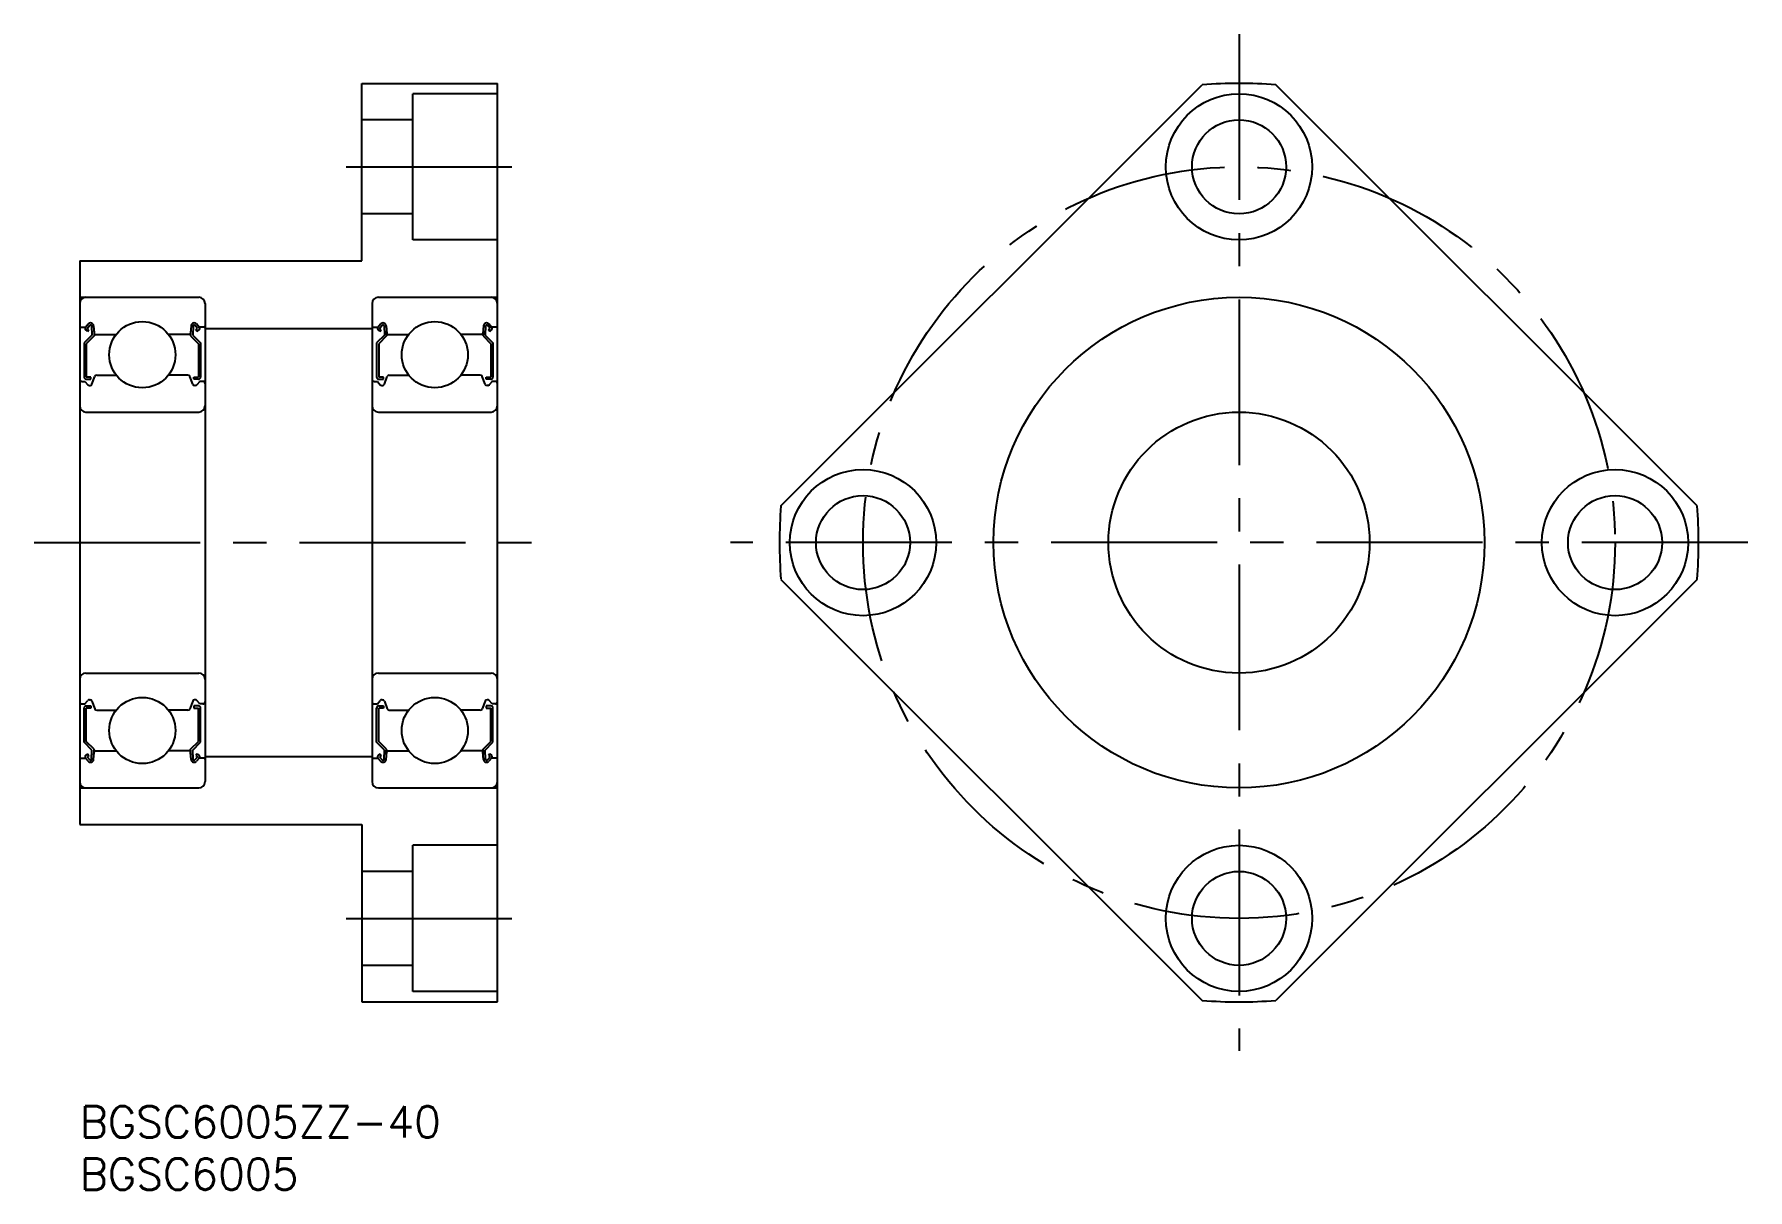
# Model space of a CAD drawing. Extents: x -4 to 160, y -8 to 103.
import ezdxf

# ---------------------------------------------------------------- set-up
doc = ezdxf.new("R2010")
doc.units = 0
doc.header["$LTSCALE"] = 0.5
doc.linetypes.add('CENTER', pattern=[50.8, 31.75, -6.35, 6.35, -6.35])
for name, color, linetype in [('MSM_CENTER', 1, 'CENTER'), ('MSM_CONTINUOUS', 7, 'CONTINUOUS'), ('MSM_PART_NUMBER', 7, 'CONTINUOUS')]:
    doc.layers.add(name, color=color, linetype=linetype)
doc.styles.get("Standard").update_dxf_attribs({"font": 'txt.shx', "height": 3, "bigfont": 'bigfont.shx'})

# ---------------------------------------------------------------- blocks, each defined once
blk = doc.blocks.new('*U1')
at = {"layer": 'MSM_PART_NUMBER'}
blk.add_text('BGSC6005ZZ-40', height=3, dxfattribs=at).set_placement((0, -3))
blk = doc.blocks.new('*U2')
at = {"layer": 'MSM_PART_NUMBER'}
blk.add_text('BGSC6005', height=3, dxfattribs=at).set_placement((0, -8))

msp = doc.modelspace()

# ---------------------------------------------------------------- linework, layer by layer
at = {"layer": 'MSM_CENTER'}
for p, q in [((111, 102.7), (111, 5.3)), ((25.5, 90), (41.5, 90)), ((-4.35, 54), (44.89, 54)), ((159.7, 54), (62.3, 54)), ((25.5, 18), (41.5, 18))]:
    msp.add_line(p, q, dxfattribs=at)
msp.add_circle((111, 54), 36, dxfattribs=at)
at = {"layer": 'MSM_CONTINUOUS'}
for p, q in [((27, 98), (40, 98)), ((27, 81), (27, 98)), ((40, 97), (31.9, 97)), ((31.9, 83), (31.9, 97)), ((40, 10), (40, 98)), ((67.14, 57.52), (107.48, 97.86)), ((154.86, 57.52), (114.52, 97.86)), ((31.9, 94.5), (27, 94.5)), ((31.9, 85.5), (27, 85.5)), ((40, 83), (31.9, 83)), ((0, 81), (0, 27)), ((0, 81), (27, 81)), ((0, 77.5), (11.4, 77.5)), ((28.6, 77.5), (40, 77.5)), ((12, 76.9), (12, 31.1)), ((28, 76.9), (28, 31.1)), ((0.1, 74.65), (0.56, 74.65)), ((1.18, 73.88), (0.43, 73.13)), ((0.56, 74.65), (0.81, 74.95)), ((0.74, 74.24), (0.58, 74.37)), ((0.71, 74.52), (0.96, 74.82)), ((0.87, 74.39), (0.71, 74.52)), ((0.74, 74.24), (0.87, 74.39)), ((1.14, 74.76), (1.18, 73.88)), ((1.34, 74.78), (1.4, 74.04)), ((1.38, 74.27), (1.38, 73.8)), ((1.5, 73.95), (3.49, 73.95)), ((10.5, 73.95), (8.51, 73.95)), ((10.66, 74.78), (10.6, 74.04)), ((10.62, 74.27), (10.62, 73.8)), ((10.86, 74.76), (10.82, 73.88)), ((10.82, 73.88), (11.57, 73.13)), ((11.29, 74.52), (11.04, 74.82)), ((11.13, 74.39), (11.29, 74.52)), ((11.26, 74.24), (11.13, 74.39)), ((11.44, 74.65), (11.19, 74.95)), ((11.26, 74.24), (11.42, 74.37)), ((11.9, 74.65), (11.44, 74.65)), ((12, 74.5), (28, 74.5)), ((28.1, 74.65), (28.56, 74.65)), ((29.18, 73.88), (28.43, 73.13)), ((28.56, 74.65), (28.81, 74.95)), ((28.74, 74.24), (28.58, 74.37)), ((28.71, 74.52), (28.96, 74.82)), ((28.87, 74.39), (28.71, 74.52)), ((28.74, 74.24), (28.87, 74.39)), ((29.14, 74.76), (29.18, 73.88)), ((29.34, 74.78), (29.4, 74.04)), ((29.38, 74.27), (29.38, 73.8)), ((29.5, 73.95), (31.49, 73.95)), ((38.5, 73.95), (36.51, 73.95)), ((38.66, 74.78), (38.6, 74.04)), ((38.62, 74.27), (38.62, 73.8)), ((38.86, 74.76), (38.82, 73.88)), ((38.82, 73.88), (39.57, 73.13)), ((39.29, 74.52), (39.04, 74.82)), ((39.13, 74.39), (39.29, 74.52)), ((39.26, 74.24), (39.13, 74.39)), ((39.44, 74.65), (39.19, 74.95)), ((39.26, 74.24), (39.42, 74.37)), ((39.9, 74.65), (39.44, 74.65)), ((0.43, 73.13), (0.43, 69.85)), ((1.38, 73.8), (0.63, 73.05)), ((0.63, 73.05), (0.63, 69.85)), ((10.62, 73.8), (11.37, 73.05)), ((11.37, 73.05), (11.37, 69.85)), ((11.57, 73.13), (11.57, 69.85)), ((28.43, 73.13), (28.43, 69.85)), ((29.38, 73.8), (28.63, 73.05)), ((28.63, 73.05), (28.63, 69.85)), ((38.62, 73.8), (39.37, 73.05)), ((39.37, 73.05), (39.37, 69.85)), ((39.57, 73.13), (39.57, 69.85)), ((0.2, 69.45), (0.5, 69.45)), ((0.5, 69.45), (0.78, 69.12)), ((1.08, 69.85), (0.63, 69.85)), ((0.63, 69.65), (1.08, 69.65)), ((0.93, 69.05), (0.99, 69.05)), ((1.08, 69.65), (1.08, 69.85)), ((1.18, 69.18), (1.45, 69.92)), ((1.64, 70.05), (3.49, 70.05)), ((10.36, 70.05), (8.51, 70.05)), ((10.82, 69.18), (10.55, 69.92)), ((10.92, 69.65), (10.92, 69.85)), ((10.92, 69.85), (11.37, 69.85)), ((11.37, 69.65), (10.92, 69.65)), ((11.07, 69.05), (11.01, 69.05)), ((11.5, 69.45), (11.22, 69.12)), ((11.8, 69.45), (11.5, 69.45)), ((28.2, 69.45), (28.5, 69.45)), ((28.5, 69.45), (28.78, 69.12)), ((29.08, 69.85), (28.63, 69.85)), ((28.63, 69.65), (29.08, 69.65)), ((28.93, 69.05), (28.99, 69.05)), ((29.08, 69.65), (29.08, 69.85)), ((29.18, 69.18), (29.45, 69.92)), ((29.64, 70.05), (31.49, 70.05)), ((38.36, 70.05), (36.51, 70.05)), ((38.82, 69.18), (38.55, 69.92)), ((38.92, 69.65), (38.92, 69.85)), ((38.92, 69.85), (39.37, 69.85)), ((39.37, 69.65), (38.92, 69.65)), ((39.07, 69.05), (39.01, 69.05)), ((39.5, 69.45), (39.22, 69.12)), ((39.8, 69.45), (39.5, 69.45)), ((0.6, 66.5), (11.4, 66.5)), ((28.6, 66.5), (39.4, 66.5)), ((67.14, 50.48), (107.48, 10.14)), ((154.86, 50.48), (114.52, 10.14)), ((0.6, 41.5), (11.4, 41.5)), ((28.6, 41.5), (39.4, 41.5)), ((0.2, 38.55), (0.5, 38.55)), ((0.43, 34.87), (0.43, 38.15)), ((0.5, 38.55), (0.78, 38.88)), ((0.63, 38.35), (1.08, 38.35)), ((1.08, 38.15), (0.63, 38.15)), ((0.63, 34.95), (0.63, 38.15)), ((0.93, 38.95), (0.99, 38.95)), ((1.08, 38.35), (1.08, 38.15)), ((1.18, 38.82), (1.45, 38.08)), ((1.64, 37.95), (3.49, 37.95)), ((10.36, 37.95), (8.51, 37.95)), ((10.82, 38.82), (10.55, 38.08)), ((11.37, 38.35), (10.92, 38.35)), ((10.92, 38.35), (10.92, 38.15)), ((10.92, 38.15), (11.37, 38.15)), ((11.07, 38.95), (11.01, 38.95)), ((11.5, 38.55), (11.22, 38.88)), ((11.37, 34.95), (11.37, 38.15)), ((11.8, 38.55), (11.5, 38.55)), ((11.57, 34.87), (11.57, 38.15)), ((28.2, 38.55), (28.5, 38.55)), ((28.43, 34.87), (28.43, 38.15)), ((28.5, 38.55), (28.78, 38.88)), ((28.63, 38.35), (29.08, 38.35)), ((29.08, 38.15), (28.63, 38.15)), ((28.63, 34.95), (28.63, 38.15)), ((28.93, 38.95), (28.99, 38.95)), ((29.08, 38.35), (29.08, 38.15)), ((29.18, 38.82), (29.45, 38.08)), ((29.64, 37.95), (31.49, 37.95)), ((38.36, 37.95), (36.51, 37.95)), ((38.82, 38.82), (38.55, 38.08)), ((39.37, 38.35), (38.92, 38.35)), ((38.92, 38.35), (38.92, 38.15)), ((38.92, 38.15), (39.37, 38.15)), ((39.07, 38.95), (39.01, 38.95)), ((39.5, 38.55), (39.22, 38.88)), ((39.37, 34.95), (39.37, 38.15)), ((39.8, 38.55), (39.5, 38.55)), ((39.57, 34.87), (39.57, 38.15)), ((1.18, 34.12), (0.43, 34.87)), ((1.38, 34.2), (0.63, 34.95)), ((10.62, 34.2), (11.37, 34.95)), ((10.82, 34.12), (11.57, 34.87)), ((29.18, 34.12), (28.43, 34.87)), ((29.38, 34.2), (28.63, 34.95)), ((38.62, 34.2), (39.37, 34.95)), ((38.82, 34.12), (39.57, 34.87)), ((0.1, 33.35), (0.56, 33.35)), ((0.56, 33.35), (0.81, 33.05)), ((0.74, 33.76), (0.58, 33.63)), ((0.87, 33.61), (0.71, 33.48)), ((0.71, 33.48), (0.96, 33.18)), ((0.74, 33.76), (0.87, 33.61)), ((1.14, 33.24), (1.18, 34.12)), ((1.34, 33.22), (1.4, 33.96)), ((1.38, 33.73), (1.38, 34.2)), ((1.5, 34.05), (3.49, 34.05)), ((10.5, 34.05), (8.51, 34.05)), ((10.66, 33.22), (10.6, 33.96)), ((10.62, 33.73), (10.62, 34.2)), ((10.86, 33.24), (10.82, 34.12)), ((11.29, 33.48), (11.04, 33.18)), ((11.26, 33.76), (11.13, 33.61)), ((11.13, 33.61), (11.29, 33.48)), ((11.44, 33.35), (11.19, 33.05)), ((11.26, 33.76), (11.42, 33.63)), ((11.9, 33.35), (11.44, 33.35)), ((12, 33.5), (28, 33.5)), ((28.1, 33.35), (28.56, 33.35)), ((28.56, 33.35), (28.81, 33.05)), ((28.74, 33.76), (28.58, 33.63)), ((28.87, 33.61), (28.71, 33.48)), ((28.71, 33.48), (28.96, 33.18)), ((28.74, 33.76), (28.87, 33.61)), ((29.14, 33.24), (29.18, 34.12)), ((29.34, 33.22), (29.4, 33.96)), ((29.38, 33.73), (29.38, 34.2)), ((29.5, 34.05), (31.49, 34.05)), ((38.5, 34.05), (36.51, 34.05)), ((38.66, 33.22), (38.6, 33.96)), ((38.62, 33.73), (38.62, 34.2)), ((38.86, 33.24), (38.82, 34.12)), ((39.29, 33.48), (39.04, 33.18)), ((39.26, 33.76), (39.13, 33.61)), ((39.13, 33.61), (39.29, 33.48)), ((39.44, 33.35), (39.19, 33.05)), ((39.26, 33.76), (39.42, 33.63)), ((39.9, 33.35), (39.44, 33.35)), ((0, 30.5), (11.4, 30.5)), ((28.6, 30.5), (40, 30.5)), ((0, 27), (27, 27)), ((27, 27), (27, 10)), ((40, 25), (31.9, 25)), ((31.9, 11), (31.9, 25)), ((31.9, 22.5), (27, 22.5)), ((31.9, 13.5), (27, 13.5)), ((27, 10), (40, 10)), ((40, 11), (31.9, 11))]:
    msp.add_line(p, q, dxfattribs=at)
for centre, radius in [((111, 90), 7), ((111, 90), 4.5), ((111, 54), 23.5), ((6, 72), 3.17), ((34, 72), 3.17), ((111, 54), 12.5), ((75, 54), 7), ((147, 54), 7), ((75, 54), 4.5), ((147, 54), 4.5), ((6, 36), 3.17), ((34, 36), 3.17), ((111, 18), 7), ((111, 18), 4.5)]:
    msp.add_circle(centre, radius, dxfattribs=at)
for centre, radius, start, end in [((111, 54), 44, 85.4154, 94.5846), ((0.6, 76.9), 0.6, 90, 180), ((11.4, 76.9), 0.6, 0, 90), ((28.6, 76.9), 0.6, 90, 180), ((39.4, 76.9), 0.6, 0, 90), ((0.1, 74.75), 0.1, 180, 270), ((0.71, 74.52), 0.2, 140.0012, 230.0863), ((1.04, 74.75), 0.3, 4.9967, 140.0012), ((1.04, 74.75), 0.1, 2.8198, 140.0023), ((1.5, 74.05), 0.1, 184.9967, 270), ((10.5, 74.05), 0.1, 270, 355.0033), ((10.96, 74.75), 0.3, 39.9988, 175.0033), ((10.96, 74.75), 0.1, 39.9977, 177.1802), ((11.29, 74.52), 0.2, 309.9137, 39.9988), ((11.9, 74.75), 0.1, 270, 0), ((28.1, 74.75), 0.1, 180, 270), ((28.71, 74.52), 0.2, 140.0012, 230.0863), ((29.04, 74.75), 0.3, 4.9967, 140.0012), ((29.04, 74.75), 0.1, 2.8198, 140.0023), ((29.5, 74.05), 0.1, 184.9967, 270), ((38.5, 74.05), 0.1, 270, 355.0033), ((38.96, 74.75), 0.3, 39.9988, 175.0033), ((38.96, 74.75), 0.1, 39.9977, 177.1802), ((39.29, 74.52), 0.2, 309.9137, 39.9988), ((39.9, 74.75), 0.1, 270, 0), ((0.2, 69.25), 0.2, 90, 180), ((0.63, 69.85), 0.2, 180, 270), ((0.93, 69.25), 0.2, 219.9945, 270), ((0.99, 69.25), 0.2, 270, 339.9921), ((1.64, 69.85), 0.2, 90, 159.9921), ((10.36, 69.85), 0.2, 20.0079, 90), ((11.01, 69.25), 0.2, 200.0079, 270), ((11.07, 69.25), 0.2, 270, 320.0055), ((11.37, 69.85), 0.2, 270, 0), ((11.8, 69.25), 0.2, 0, 90), ((28.2, 69.25), 0.2, 90, 180), ((28.63, 69.85), 0.2, 180, 270), ((28.93, 69.25), 0.2, 219.9945, 270), ((28.99, 69.25), 0.2, 270, 339.9921), ((29.64, 69.85), 0.2, 90, 159.9921), ((38.36, 69.85), 0.2, 20.0079, 90), ((39.01, 69.25), 0.2, 200.0079, 270), ((39.07, 69.25), 0.2, 270, 320.0055), ((39.37, 69.85), 0.2, 270, 0), ((39.8, 69.25), 0.2, 0, 90), ((0.6, 67.1), 0.6, 180, 270), ((11.4, 67.1), 0.6, 270, 0), ((28.6, 67.1), 0.6, 180, 270), ((39.4, 67.1), 0.6, 270, 0), ((111, 54), 44, 175.4154, 184.5846), ((111, 54), 44, 355.4154, 4.5846), ((0.6, 40.9), 0.6, 90, 180), ((11.4, 40.9), 0.6, 0, 90), ((28.6, 40.9), 0.6, 90, 180), ((39.4, 40.9), 0.6, 0, 90), ((0.2, 38.75), 0.2, 180, 270), ((0.63, 38.15), 0.2, 90, 180), ((0.93, 38.75), 0.2, 90, 140.0055), ((0.99, 38.75), 0.2, 20.0079, 90), ((1.64, 38.15), 0.2, 200.0079, 270), ((10.36, 38.15), 0.2, 270, 339.9921), ((11.01, 38.75), 0.2, 90, 159.9921), ((11.07, 38.75), 0.2, 39.9945, 90), ((11.37, 38.15), 0.2, 0, 90), ((11.8, 38.75), 0.2, 270, 0), ((28.2, 38.75), 0.2, 180, 270), ((28.63, 38.15), 0.2, 90, 180), ((28.93, 38.75), 0.2, 90, 140.0055), ((28.99, 38.75), 0.2, 20.0079, 90), ((29.64, 38.15), 0.2, 200.0079, 270), ((38.36, 38.15), 0.2, 270, 339.9921), ((39.01, 38.75), 0.2, 90, 159.9921), ((39.07, 38.75), 0.2, 39.9945, 90), ((39.37, 38.15), 0.2, 0, 90), ((39.8, 38.75), 0.2, 270, 0), ((0.1, 33.25), 0.1, 90, 180), ((0.71, 33.48), 0.2, 129.9137, 219.9988), ((1.04, 33.25), 0.3, 219.9988, 355.0033), ((1.04, 33.25), 0.1, 219.9977, 357.1802), ((1.5, 33.95), 0.1, 90, 175.0033), ((10.5, 33.95), 0.1, 4.9967, 90), ((10.96, 33.25), 0.3, 184.9967, 320.0012), ((10.96, 33.25), 0.1, 182.8198, 320.0023), ((11.29, 33.48), 0.2, 320.0012, 50.0863), ((11.9, 33.25), 0.1, 0, 90), ((28.1, 33.25), 0.1, 90, 180), ((28.71, 33.48), 0.2, 129.9137, 219.9988), ((29.04, 33.25), 0.3, 219.9988, 355.0033), ((29.04, 33.25), 0.1, 219.9977, 357.1802), ((29.5, 33.95), 0.1, 90, 175.0033), ((38.5, 33.95), 0.1, 4.9967, 90), ((38.96, 33.25), 0.3, 184.9967, 320.0012), ((38.96, 33.25), 0.1, 182.8198, 320.0023), ((39.29, 33.48), 0.2, 320.0012, 50.0863), ((39.9, 33.25), 0.1, 0, 90), ((0.6, 31.1), 0.6, 180, 270), ((11.4, 31.1), 0.6, 270, 0), ((28.6, 31.1), 0.6, 180, 270), ((39.4, 31.1), 0.6, 270, 0), ((111, 54), 44, 265.4154, 274.5846)]:
    msp.add_arc(centre, radius, start, end, dxfattribs=at)

# ---------------------------------------------------------------- block references
for name in ['*U1', '*U2']:
    msp.add_blockref(name, (0, 0), dxfattribs=at)

doc.saveas('drawing.dxf')
